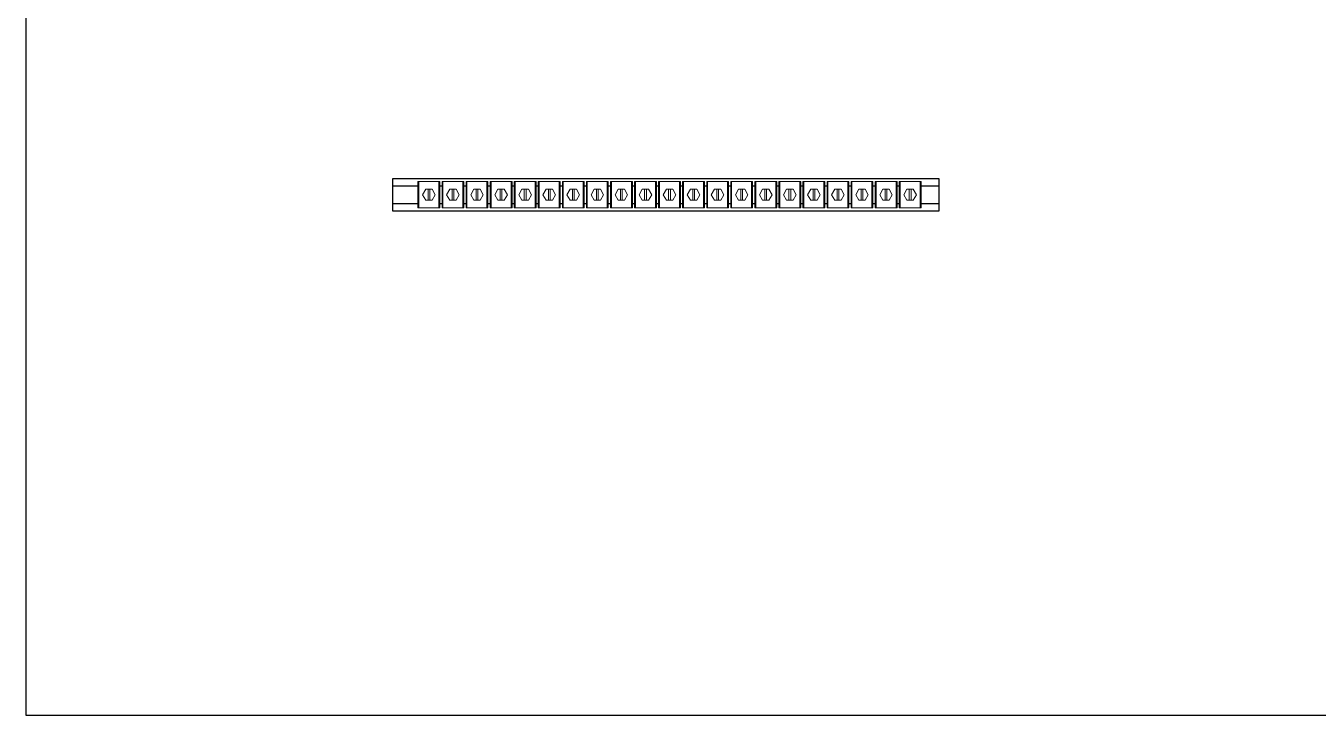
# Model space of a CAD drawing. Header units: millimetres. Extents: x 2936 to 53953, y 1541 to 47526.
# Drawn here: x 45524 to 46705, y 44836 to 45466 of the extents above; entities that cross this region are included whole.
import ezdxf

# ---------------------------------------------------------------- set-up
doc = ezdxf.new("R2010")
doc.units = ezdxf.units.MM
doc.set_wipeout_variables(frame=1)
doc.layers.add('! NO PLOT !', color=7, linetype='Continuous', true_color=0xff75dd, plot=False)
doc.layers.add('000-PI-Oprema', color=30, linetype='Continuous', lineweight=5)
doc.layers.add('004-PI-DIN Šina', color=3, linetype='Continuous')

# ---------------------------------------------------------------- blocks, each defined once
blk = doc.blocks.new('*U236')
at = {"layer": '004-PI-DIN Šina', "ltscale": 0.25}
for p, q in [((0, 15), (499, 15)), ((0, -15), (0, 15)), ((499, 15), (499, -15)), ((499, 8), (0, 8)), ((0, -8), (499, -8)), ((499, -15), (0, -15))]:
    blk.add_line(p, q, dxfattribs=at)
blk = doc.blocks.new('3240252_WCC_14-select__2', base_point=(55.7, 813.9))
at = {"layer": '000-PI-Oprema'}
for p, q in [((55.7, 837.9), (55.7, 813.9)), ((56.5, 837.9), (55.7, 837.9)), ((74.8, 837.9), (56.5, 837.9)), ((56.5, 813.9), (56.5, 837.9)), ((59.9, 825.9), (62.8, 830.9)), ((62.8, 830.9), (64.9, 830.9)), ((64.9, 820.9), (64.9, 830.9)), ((66.5, 830.9), (64.9, 830.9)), ((66.5, 830.9), (68.6, 830.9)), ((66.5, 830.9), (66.5, 820.9)), ((68.6, 830.9), (71.4, 825.9)), ((75.7, 837.9), (74.8, 837.9)), ((74.8, 813.9), (74.8, 837.9)), ((75.7, 837.9), (75.7, 813.9)), ((62.8, 820.9), (59.9, 825.9)), ((64.9, 820.9), (62.8, 820.9)), ((64.9, 820.9), (66.5, 820.9)), ((68.6, 820.9), (66.5, 820.9)), ((71.4, 825.9), (68.6, 820.9)), ((56.5, 813.9), (55.7, 813.9)), ((74.8, 813.9), (56.5, 813.9)), ((75.7, 813.9), (74.8, 813.9))]:
    blk.add_line(p, q, dxfattribs=at)
blk = doc.blocks.new('Drfsicht1', base_point=(65.7, 825.9))
blk.add_wipeout([(55.7, 837.9), (75.7, 837.9), (75.7, 813.9), (55.7, 813.9)])
at = {"layer": '000-PI-Oprema'}
blk.add_blockref('3240252_WCC_14-select__2', (55.7, 813.9), dxfattribs=at)

msp = doc.modelspace()

# ---------------------------------------------------------------- linework, layer by layer
at = {"layer": '! NO PLOT !', "ltscale": 0.25}
for p, q in [((45523.51, 47526.066), (45523.51, 44836.066)), ((45523.51, 44836.066), (49563.51, 44836.066))]:
    msp.add_line(p, q, dxfattribs=at)
at = {"layer": '! NO PLOT !', "lineweight": 25, "ltscale": 0.25}
msp.add_line((45523.51, 44836.066), (46743.51, 44836.066), dxfattribs=at)

# ---------------------------------------------------------------- block references
at = {"layer": '000-PI-Oprema'}
msp.add_blockref('*U236', (45859.198, 45311.839), dxfattribs=at)

# ---------------------------------------------------------------- next in the draw order: block references
for p in [(46222.052, 45311.839), (46332.052, 45311.839)]:
    msp.add_blockref('Drfsicht1', p, dxfattribs=at)

# ---------------------------------------------------------------- next in the draw order: block references
for p in [(46200.052, 45311.839), (46310.052, 45311.839)]:
    msp.add_blockref('Drfsicht1', p, dxfattribs=at)

# ---------------------------------------------------------------- next in the draw order: block references
for p in [(46178.052, 45311.839), (46288.052, 45311.839)]:
    msp.add_blockref('Drfsicht1', p, dxfattribs=at)

# ---------------------------------------------------------------- next in the draw order: block references
for p in [(46156.052, 45311.839), (46266.052, 45311.839)]:
    msp.add_blockref('Drfsicht1', p, dxfattribs=at)

# ---------------------------------------------------------------- next in the draw order: block references
for p in [(46134.052, 45311.839), (46244.052, 45311.839)]:
    msp.add_blockref('Drfsicht1', p, dxfattribs=at)

# ---------------------------------------------------------------- next in the draw order: block references
msp.add_blockref('Drfsicht1', (46112.052, 45311.839), dxfattribs=at)

# ---------------------------------------------------------------- next in the draw order: block references
msp.add_blockref('Drfsicht1', (46090.052, 45311.839), dxfattribs=at)

# ---------------------------------------------------------------- next in the draw order: block references
msp.add_blockref('Drfsicht1', (46068.052, 45311.839), dxfattribs=at)

# ---------------------------------------------------------------- next in the draw order: block references
msp.add_blockref('Drfsicht1', (46046.052, 45311.839), dxfattribs=at)

# ---------------------------------------------------------------- next in the draw order: block references
msp.add_blockref('Drfsicht1', (46024.052, 45311.839), dxfattribs=at)

# ---------------------------------------------------------------- next in the draw order: block references
msp.add_blockref('Drfsicht1', (46002.052, 45311.839), dxfattribs=at)

# ---------------------------------------------------------------- next in the draw order: block references
msp.add_blockref('Drfsicht1', (45980.052, 45311.839), dxfattribs=at)

# ---------------------------------------------------------------- next in the draw order: block references
msp.add_blockref('Drfsicht1', (45958.052, 45311.839), dxfattribs=at)

# ---------------------------------------------------------------- next in the draw order: block references
msp.add_blockref('Drfsicht1', (45936.052, 45311.839), dxfattribs=at)

# ---------------------------------------------------------------- next in the draw order: block references
msp.add_blockref('Drfsicht1', (45914.052, 45311.839), dxfattribs=at)

# ---------------------------------------------------------------- next in the draw order: block references
msp.add_blockref('Drfsicht1', (45892.052, 45311.839), dxfattribs=at)

doc.saveas('drawing.dxf')
